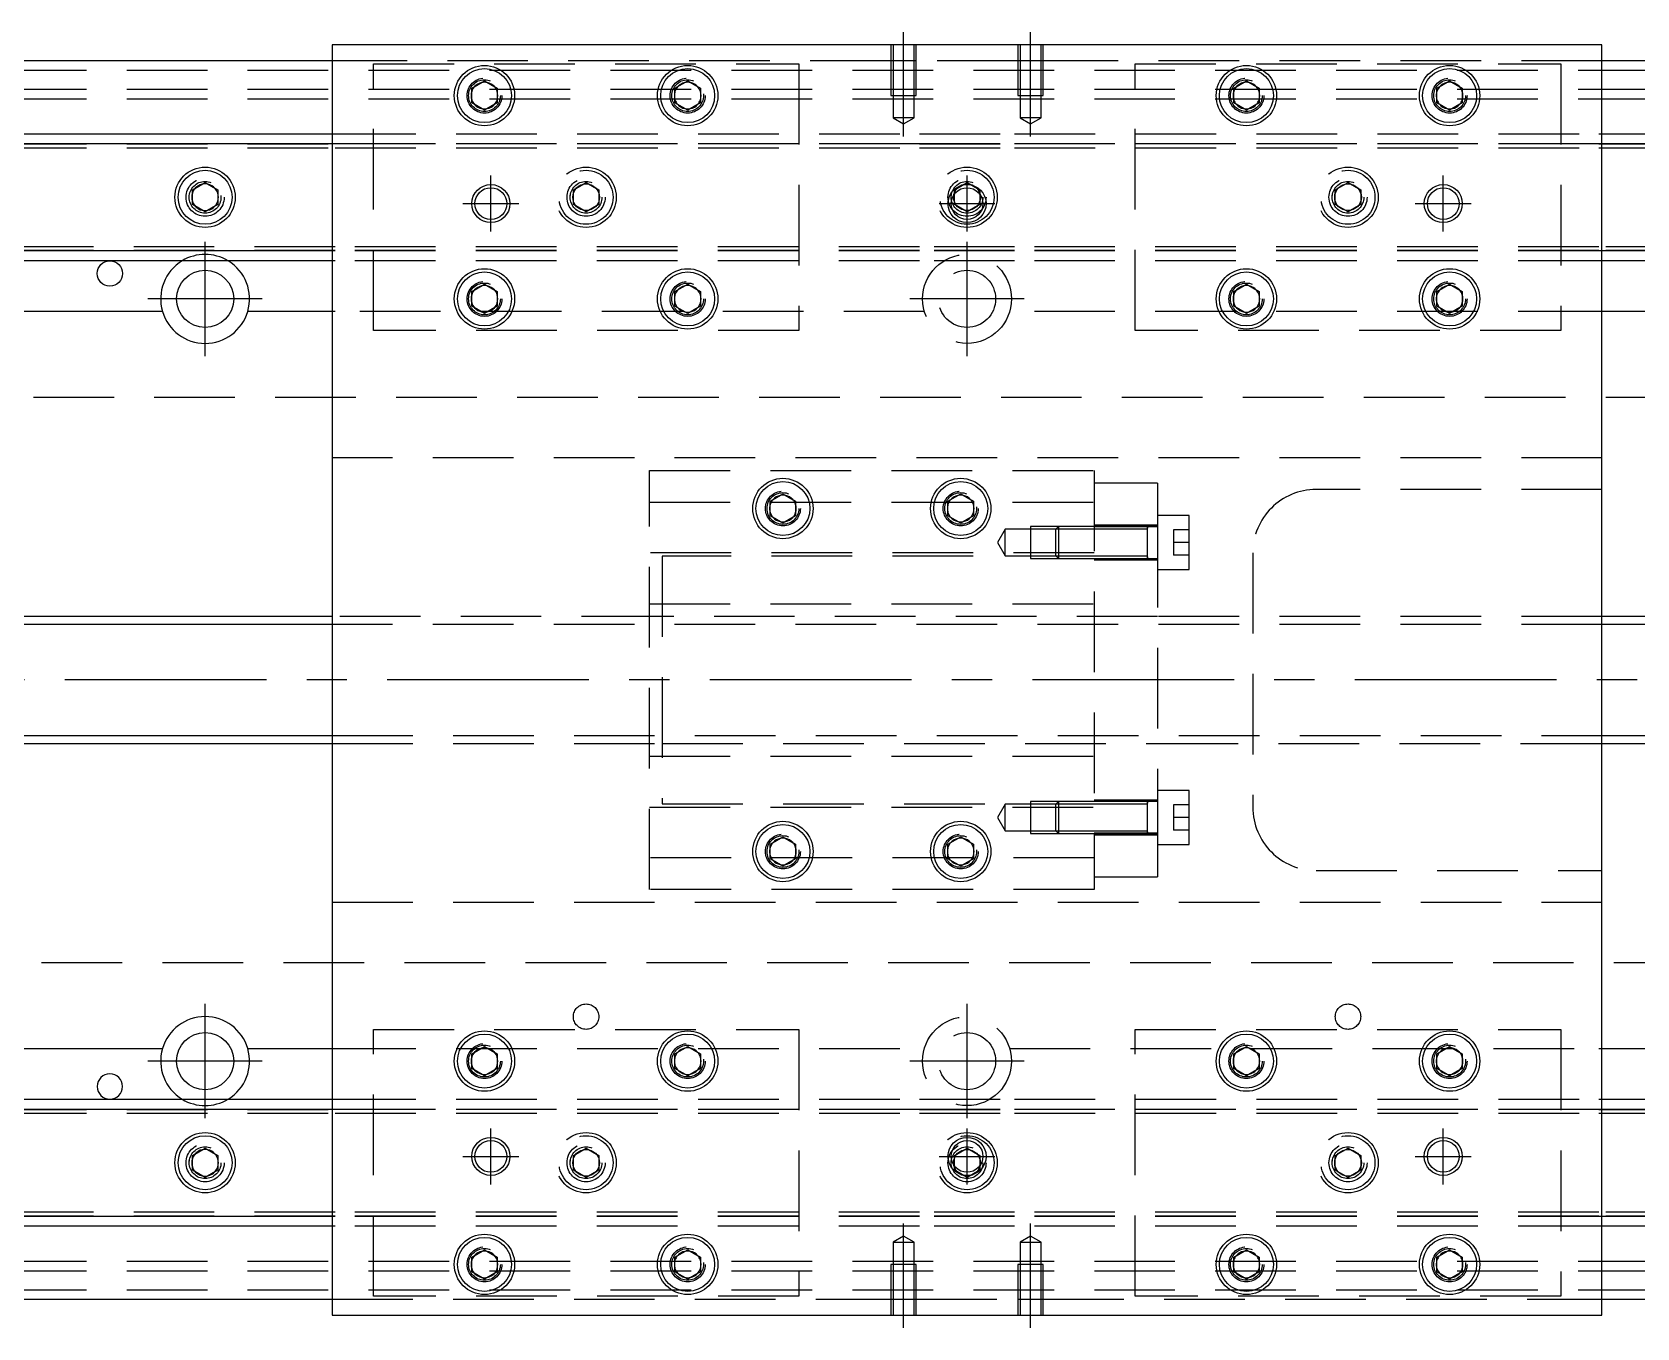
# Model space of a CAD drawing. Extents: x -20 to 981, y -283 to 102.
# Drawn here: x 232.7 to 485.5, y -102 to 102 of the extents above; entities that cross this region are included whole.
import ezdxf

# ---------------------------------------------------------------- set-up
doc = ezdxf.new("R2010")
doc.units = 0
doc.linetypes.add('CENTER', pattern=[50.8, 31.75, -6.35, 6.35, -6.35])
doc.linetypes.add('DASHED', pattern=[19.05, 12.7, -6.35])
doc.layers.get('0').update_dxf_attribs({"linetype": 'CONTINUOUS'})
doc.layers.add('CENTER', color=1, linetype='CENTER')

msp = doc.modelspace()

# ---------------------------------------------------------------- linework, layer by layer
at = {"color": 7, "linetype": 'CONTINUOUS'}
for p, q in [((480, 100), (280, 100)), ((280, 100), (280, -100)), ((480, -100), (480, 100)), ((280, 97.5), (0, 97.5)), ((760, 97.5), (480, 97.5)), ((302, 93.1547), (304, 94.309402)), ((304, 94.309402), (306, 93.1547)), ((334, 93.1547), (336, 94.309402)), ((336, 94.309402), (338, 93.1547)), ((422, 93.1547), (424, 94.309402)), ((424, 94.309402), (426, 93.1547)), ((454, 93.1547), (456, 94.309402)), ((456, 94.309402), (458, 93.1547)), ((302, 90.8453), (302, 93.1547)), ((306, 93.1547), (306, 90.8453)), ((334, 90.8453), (334, 93.1547)), ((338, 93.1547), (338, 90.8453)), ((422, 90.8453), (422, 93.1547)), ((426, 93.1547), (426, 90.8453)), ((454, 90.8453), (454, 93.1547)), ((458, 93.1547), (458, 90.8453)), ((304, 89.690598), (302, 90.8453)), ((306, 90.8453), (304, 89.690598)), ((336, 89.690598), (334, 90.8453)), ((338, 90.8453), (336, 89.690598)), ((424, 89.690598), (422, 90.8453)), ((426, 90.8453), (424, 89.690598)), ((456, 89.690598), (454, 90.8453)), ((458, 90.8453), (456, 89.690598)), ((0, 86), (280, 86)), ((480, 86), (760, 86)), ((0, 84.460392), (280, 84.460392)), ((480, 84.460392), (760, 84.460392)), ((258, 77.1547), (260, 78.309402)), ((258, 74.8453), (258, 77.1547)), ((260, 78.309402), (262, 77.1547)), ((262, 77.1547), (262, 74.8453)), ((260, 73.690598), (258, 74.8453)), ((262, 74.8453), (260, 73.690598)), ((280, 67.539608), (0, 67.539608)), ((280, 66), (0, 66)), ((760, 67.539608), (480, 67.539608)), ((760, 66), (480, 66)), ((302, 61.1547), (304, 62.309402)), ((302, 58.8453), (302, 61.1547)), ((304, 62.309402), (306, 61.1547)), ((306, 61.1547), (306, 58.8453)), ((334, 61.1547), (336, 62.309402)), ((334, 58.8453), (334, 61.1547)), ((336, 62.309402), (338, 61.1547)), ((338, 61.1547), (338, 58.8453)), ((422, 61.1547), (424, 62.309402)), ((422, 58.8453), (422, 61.1547)), ((424, 62.309402), (426, 61.1547)), ((426, 61.1547), (426, 58.8453)), ((454, 61.1547), (456, 62.309402)), ((454, 58.8453), (454, 61.1547)), ((456, 62.309402), (458, 61.1547)), ((458, 61.1547), (458, 58.8453)), ((304, 57.690598), (302, 58.8453)), ((306, 58.8453), (304, 57.690598)), ((336, 57.690598), (334, 58.8453)), ((338, 58.8453), (336, 57.690598)), ((424, 57.690598), (422, 58.8453)), ((426, 58.8453), (424, 57.690598)), ((456, 57.690598), (454, 58.8453)), ((458, 58.8453), (456, 57.690598)), ((253.291796, 58), (146.708204, 58)), ((280, 58), (266.708204, 58)), ((493.291796, 58), (480, 58)), ((349, 28.1547), (351, 29.309402)), ((349, 25.8453), (349, 28.1547)), ((351, 29.309402), (353, 28.1547)), ((353, 28.1547), (353, 25.8453)), ((377, 28.1547), (379, 29.309402)), ((377, 25.8453), (377, 28.1547)), ((379, 29.309402), (381, 28.1547)), ((381, 28.1547), (381, 25.8453)), ((351, 24.690598), (349, 25.8453)), ((353, 25.8453), (351, 24.690598)), ((379, 24.690598), (377, 25.8453)), ((381, 25.8453), (379, 24.690598)), ((280, 10), (28, 10)), ((703, 10), (480, 10)), ((28, -10), (280, -10)), ((480, -10), (703, -10)), ((408.4, -19.550636), (408.4, -19.15063)), ((349, -25.8453), (351, -24.690598)), ((351, -24.690598), (353, -25.8453)), ((377, -25.8453), (379, -24.690598)), ((379, -24.690598), (381, -25.8453)), ((408.4, -24.15064), (408.4, -23.750636)), ((349, -28.1547), (349, -25.8453)), ((353, -25.8453), (353, -28.1547)), ((377, -28.1547), (377, -25.8453)), ((381, -25.8453), (381, -28.1547)), ((351, -29.309402), (349, -28.1547)), ((353, -28.1547), (351, -29.309402)), ((379, -29.309402), (377, -28.1547)), ((381, -28.1547), (379, -29.309402)), ((146.708204, -58), (253.291796, -58)), ((266.708204, -58), (280, -58)), ((302, -58.8453), (304, -57.690598)), ((304, -57.690598), (306, -58.8453)), ((334, -58.8453), (336, -57.690598)), ((336, -57.690598), (338, -58.8453)), ((422, -58.8453), (424, -57.690598)), ((424, -57.690598), (426, -58.8453)), ((454, -58.8453), (456, -57.690598)), ((456, -57.690598), (458, -58.8453)), ((480, -58), (493.291796, -58)), ((302, -61.1547), (302, -58.8453)), ((306, -58.8453), (306, -61.1547)), ((334, -61.1547), (334, -58.8453)), ((338, -58.8453), (338, -61.1547)), ((422, -61.1547), (422, -58.8453)), ((426, -58.8453), (426, -61.1547)), ((454, -61.1547), (454, -58.8453)), ((458, -58.8453), (458, -61.1547)), ((304, -62.309402), (302, -61.1547)), ((306, -61.1547), (304, -62.309402)), ((336, -62.309402), (334, -61.1547)), ((338, -61.1547), (336, -62.309402)), ((424, -62.309402), (422, -61.1547)), ((426, -61.1547), (424, -62.309402)), ((456, -62.309402), (454, -61.1547)), ((458, -61.1547), (456, -62.309402)), ((0, -66), (280, -66)), ((0, -67.539608), (280, -67.539608)), ((480, -66), (760, -66)), ((480, -67.539608), (760, -67.539608)), ((258, -74.8453), (260, -73.690598)), ((258, -77.1547), (258, -74.8453)), ((260, -73.690598), (262, -74.8453)), ((262, -74.8453), (262, -77.1547)), ((260, -78.309402), (258, -77.1547)), ((262, -77.1547), (260, -78.309402)), ((280, -84.460392), (0, -84.460392)), ((760, -84.460392), (480, -84.460392)), ((280, -86), (0, -86)), ((760, -86), (480, -86)), ((302, -90.8453), (304, -89.690598)), ((302, -93.1547), (302, -90.8453)), ((304, -89.690598), (306, -90.8453)), ((306, -90.8453), (306, -93.1547)), ((334, -90.8453), (336, -89.690598)), ((334, -93.1547), (334, -90.8453)), ((336, -89.690598), (338, -90.8453)), ((338, -90.8453), (338, -93.1547)), ((422, -90.8453), (424, -89.690598)), ((422, -93.1547), (422, -90.8453)), ((424, -89.690598), (426, -90.8453)), ((426, -90.8453), (426, -93.1547)), ((454, -90.8453), (456, -89.690598)), ((454, -93.1547), (454, -90.8453)), ((456, -89.690598), (458, -90.8453)), ((458, -90.8453), (458, -93.1547)), ((304, -94.309402), (302, -93.1547)), ((306, -93.1547), (304, -94.309402)), ((336, -94.309402), (334, -93.1547)), ((338, -93.1547), (336, -94.309402)), ((424, -94.309402), (422, -93.1547)), ((426, -93.1547), (424, -94.309402)), ((456, -94.309402), (454, -93.1547)), ((458, -93.1547), (456, -94.309402)), ((0, -97.5), (280, -97.5)), ((480, -97.5), (760, -97.5)), ((280, -100), (480, -100))]:
    msp.add_line(p, q, dxfattribs=at)
at = {"color": 3, "linetype": 'DASHED'}
for p, q in [((368.000006, 100), (368.000006, 92)), ((368.35, 100), (368.35, 92)), ((371.65, 92), (371.65, 100)), ((371.999994, 92), (371.999994, 100)), ((388.000006, 100), (388.000006, 92)), ((388.35, 100), (388.35, 92)), ((391.65, 92), (391.65, 100)), ((391.999994, 92), (391.999994, 100)), ((368.000006, 97.5), (280, 97.5)), ((286.5, 97), (353.5, 97)), ((286.5, 55), (286.5, 97)), ((353.5, 97), (353.5, 55)), ((371.999994, 97.5), (368.000006, 97.5)), ((388.000006, 97.5), (371.999994, 97.5)), ((391.999994, 97.5), (388.000006, 97.5)), ((480, 97.5), (391.999994, 97.5)), ((406.5, 55), (406.5, 97)), ((406.5, 97), (473.5, 97)), ((473.5, 97), (473.5, 55)), ((0, 96), (760, 96)), ((0, 93), (760, 93)), ((0, 91.5), (760, 91.5)), ((301.5, 92), (301.512884, 92.253488)), ((338.483582, 92.286038), (338.5, 92)), ((368.000006, 92), (371.999994, 92)), ((368.35, 92), (368.35, 88.5)), ((371.65, 88.5), (371.65, 92)), ((388.000006, 92), (391.999994, 92)), ((388.35, 92), (388.35, 88.5)), ((391.65, 88.5), (391.65, 92)), ((421.5, 92), (421.518502, 92.303588)), ((453.5, 92), (453.512884, 92.253488)), ((371.65, 88.5), (368.35, 88.5)), ((368.35, 88.5), (370, 87.547372)), ((370, 87.547372), (371.65, 88.5)), ((391.65, 88.5), (388.35, 88.5)), ((388.35, 88.5), (390, 87.547372)), ((390, 87.547372), (391.65, 88.5)), ((280, 86), (280.5, 86)), ((280.5, 86), (372.5, 86)), ((372.5, 86), (387.5, 86)), ((387.5, 86), (479.5, 86)), ((479.5, 86), (480, 86)), ((0, 84.403994), (280.5, 84.403994)), ((0, 83.8), (280.5, 83.8)), ((280, 84.460392), (280.5, 84.460392)), ((280.5, 84.460392), (372.5, 84.460392)), ((372.5, 84.403994), (280.5, 84.403994)), ((280.5, 83.8), (372.5, 83.8)), ((372.5, 84.460392), (387.5, 84.460392)), ((372.5, 84.403994), (387.5, 84.403994)), ((372.5, 83.8), (387.5, 83.8)), ((387.5, 84.460392), (479.5, 84.460392)), ((479.5, 84.403994), (387.5, 84.403994)), ((387.5, 83.8), (479.5, 83.8)), ((479.5, 84.460392), (480, 84.460392)), ((479.5, 84.403994), (760, 84.403994)), ((479.5, 83.8), (760, 83.8)), ((262.483582, 76.286038), (262.5, 76)), ((317.5, 76), (317.534018, 76.411016)), ((318, 77.1547), (320, 78.309402)), ((318, 74.8453), (318, 77.1547)), ((320, 78.309402), (322, 77.1547)), ((322, 77.1547), (322, 74.8453)), ((377.5, 76), (377.534018, 76.411016)), ((378, 77.1547), (380, 78.309402)), ((378, 74.8453), (378, 77.1547)), ((380, 78.309402), (382, 77.1547)), ((382, 77.1547), (382, 74.8453)), ((437.5, 76), (437.534018, 76.411016)), ((438, 77.1547), (440, 78.309402)), ((438, 74.8453), (438, 77.1547)), ((440, 78.309402), (442, 77.1547)), ((442, 77.1547), (442, 74.8453)), ((320, 73.690598), (318, 74.8453)), ((322, 74.8453), (320, 73.690598)), ((380, 73.690598), (378, 74.8453)), ((382, 74.8453), (380, 73.690598)), ((440, 73.690598), (438, 74.8453)), ((442, 74.8453), (440, 73.690598)), ((280.5, 68.2), (0, 68.2)), ((280.5, 67.596006), (0, 67.596006)), ((280.5, 67.539608), (280, 67.539608)), ((280.5, 66), (280, 66)), ((372.5, 68.2), (280.5, 68.2)), ((372.5, 67.596006), (280.5, 67.596006)), ((372.5, 67.539608), (280.5, 67.539608)), ((372.5, 66), (280.5, 66)), ((387.5, 68.2), (372.5, 68.2)), ((387.5, 67.596006), (372.5, 67.596006)), ((387.5, 67.539608), (372.5, 67.539608)), ((387.5, 66), (372.5, 66)), ((479.5, 68.2), (387.5, 68.2)), ((479.5, 67.596006), (387.5, 67.596006)), ((479.5, 67.539608), (387.5, 67.539608)), ((479.5, 66), (387.5, 66)), ((760, 68.2), (479.5, 68.2)), ((760, 67.596006), (479.5, 67.596006)), ((480, 67.539608), (479.5, 67.539608)), ((480, 66), (479.5, 66)), ((301.5, 60), (301.512884, 60.253488)), ((333.5, 60), (333.512884, 60.253488)), ((421.5, 60), (421.518502, 60.303588)), ((453.5, 60), (453.512884, 60.253488)), ((280.5, 58), (280, 58)), ((373.291796, 58), (280.5, 58)), ((479.5, 58), (386.708204, 58)), ((480, 58), (479.5, 58)), ((353.5, 55), (286.5, 55)), ((473.5, 55), (406.5, 55)), ((760, 44.5), (5.640312, 44.5)), ((480, 35), (280, 35)), ((330, -33), (330, 33)), ((330, 33), (400, 33)), ((400, 33), (400, -33)), ((410, 31), (400, 31)), ((410, 31), (410, 24.098756)), ((330, 28), (400, 28)), ((480, 30), (435, 30)), ((348.5, 27), (348.518502, 27.303588)), ((381.483582, 27.286038), (381.5, 27)), ((415, 25.900636), (410, 25.900636)), ((415, 17.400636), (415, 25.900636)), ((386, 23.750636), (384.787564, 21.650636)), ((386, 19.550636), (386, 23.750636)), ((390, 23.750636), (386, 23.750636)), ((390, 24.15063), (390, 19.15064)), ((394.39998, 24.15063), (390, 24.15063)), ((393.99998, 23.750636), (390, 23.750636)), ((394.4, 24.150636), (394, 23.750636)), ((394, 19.550636), (394, 23.750636)), ((400, 23.750636), (394, 23.750636)), ((394.4, 24.150636), (394.4, 19.150636)), ((400, 24.150636), (394.4, 24.150636)), ((400, 24.15063), (394.4, 24.15063)), ((410, 24.400636), (400, 24.400636)), ((410, 24.098756), (400, 24.098756)), ((408.405, 24.150636), (400.00002, 24.150636)), ((408.4, 23.750636), (400.00002, 23.750636)), ((410, 24.150636), (408.395, 24.150636)), ((408.4, 23.893236), (408.4, 24.150636)), ((408.4, 24.150636), (408.4, 23.893186)), ((408.4, 19.408084), (408.4, 23.893236)), ((410, 24.098756), (410, -24.098756)), ((412.5, 23.650636), (412.5, 21.650636)), ((415, 23.650636), (412.5, 23.650636)), ((384.787564, 21.650636), (386, 19.550636)), ((412.5, 21.650636), (412.5, 19.650636)), ((415, 21.650636), (412.5, 21.650636)), ((400, 20), (330, 20)), ((332, 19.5), (332, -19.5)), ((400, 19.5), (332, 19.5)), ((386, 19.550636), (390, 19.550636)), ((390, 19.550636), (393.99998, 19.550636)), ((390, 19.15064), (394.39998, 19.15064)), ((394, 19.550636), (394.4, 19.150636)), ((394, 19.550636), (400, 19.550636)), ((394.4, 19.15064), (400, 19.15064)), ((394.4, 19.150636), (400, 19.150636)), ((400, 18.900636), (410, 18.900636)), ((400.00002, 19.550636), (408.4, 19.550636)), ((400.00002, 19.150636), (408.405, 19.150636)), ((408.395, 19.150636), (410, 19.150636)), ((408.4, 19.408102), (408.4, 19.150636)), ((408.4, 19.150636), (408.4, 19.408084)), ((415, 19.650636), (412.5, 19.650636)), ((425, 20), (425, -20)), ((410, 17.400636), (415, 17.400636)), ((330, 12), (400, 12)), ((331.99998, 10), (280, 10)), ((480, 8.75), (280, 8.75)), ((410, 10), (332, 10)), ((480, 10), (410.00002, 10)), ((280, -8.75), (480, -8.75)), ((280, -10), (331.99998, -10)), ((332, -10), (410, -10)), ((410.00002, -10), (480, -10)), ((330, -12), (400, -12)), ((415, -17.400636), (410, -17.400636)), ((415, -25.900636), (415, -17.400636)), ((330, -20), (400, -20)), ((332, -19.5), (400, -19.5)), ((386, -19.550636), (384.787564, -21.650636)), ((386, -23.750636), (386, -19.550636)), ((390, -19.550636), (386, -19.550636)), ((390, -19.15064), (390, -24.15063)), ((394.39998, -19.15064), (390, -19.15064)), ((393.99998, -19.550636), (390, -19.550636)), ((394.4, -19.150636), (394, -19.550636)), ((394, -23.750636), (394, -19.550636)), ((400, -19.550636), (394, -19.550636)), ((394.4, -19.150636), (394.4, -24.150636)), ((400, -19.150636), (394.4, -19.150636)), ((400, -19.15064), (394.4, -19.15064)), ((410, -18.900636), (400, -18.900636)), ((408.405, -19.150636), (400.00002, -19.150636)), ((408.4, -19.550636), (400.00002, -19.550636)), ((410, -19.150636), (408.395, -19.150636)), ((408.4, -19.408034), (408.4, -19.150636)), ((408.4, -19.150636), (408.4, -19.408084)), ((408.4, -23.893186), (408.4, -19.408034)), ((412.5, -19.650636), (412.5, -21.650636)), ((415, -19.650636), (412.5, -19.650636)), ((384.787564, -21.650636), (386, -23.750636)), ((412.5, -21.650636), (412.5, -23.650636)), ((415, -21.650636), (412.5, -21.650636)), ((386, -23.750636), (390, -23.750636)), ((390, -23.750636), (393.99998, -23.750636)), ((390, -24.15063), (394.39998, -24.15063)), ((394, -23.750636), (394.4, -24.150636)), ((394, -23.750636), (400, -23.750636)), ((394.4, -24.15063), (400, -24.15063)), ((394.4, -24.150636), (400, -24.150636)), ((410, -24.098756), (400, -24.098756)), ((410, -24.098756), (400, -24.098756)), ((400, -24.400636), (410, -24.400636)), ((400.00002, -23.750636), (408.4, -23.750636)), ((400.00002, -24.150636), (408.405, -24.150636)), ((408.395, -24.150636), (410, -24.150636)), ((408.4, -23.893168), (408.4, -24.150636)), ((408.4, -24.150636), (408.4, -23.893186)), ((410, -24.098756), (410, -31)), ((415, -23.650636), (412.5, -23.650636)), ((353.483582, -26.713962), (353.5, -27)), ((381.483582, -26.713962), (381.5, -27)), ((410, -25.900636), (415, -25.900636)), ((400, -28), (330, -28)), ((435, -30), (480, -30)), ((400, -31), (410, -31)), ((280, -35), (480, -35)), ((400, -33), (330, -33)), ((5.640312, -44.5), (760, -44.5)), ((286.5, -55), (353.5, -55)), ((286.5, -97), (286.5, -55)), ((353.5, -55), (353.5, -97)), ((406.5, -97), (406.5, -55)), ((406.5, -55), (473.5, -55)), ((473.5, -55), (473.5, -97)), ((280, -58), (280.5, -58)), ((280.5, -58), (373.291796, -58)), ((386.708204, -58), (479.5, -58)), ((479.5, -58), (480, -58)), ((301.5, -60), (301.512884, -59.746512)), ((338.483582, -59.713962), (338.5, -60)), ((421.5, -60), (421.518502, -59.696412)), ((458.483582, -59.713962), (458.5, -60)), ((0, -67.596006), (280.5, -67.596006)), ((0, -68.2), (280.5, -68.2)), ((280, -66), (280.5, -66)), ((280, -67.539608), (280.5, -67.539608)), ((280.5, -66), (372.5, -66)), ((280.5, -67.539608), (372.5, -67.539608)), ((372.5, -67.596006), (280.5, -67.596006)), ((280.5, -68.2), (372.5, -68.2)), ((372.5, -66), (387.5, -66)), ((372.5, -67.539608), (387.5, -67.539608)), ((372.5, -67.596006), (387.5, -67.596006)), ((372.5, -68.2), (387.5, -68.2)), ((387.5, -66), (479.5, -66)), ((387.5, -67.539608), (479.5, -67.539608)), ((479.5, -67.596006), (387.5, -67.596006)), ((387.5, -68.2), (479.5, -68.2)), ((479.5, -66), (480, -66)), ((479.5, -67.539608), (480, -67.539608)), ((479.5, -67.596006), (760, -67.596006)), ((479.5, -68.2), (760, -68.2)), ((257.5, -76), (257.534018, -75.588984)), ((317.5, -76), (317.534018, -75.588984)), ((318, -74.8453), (320, -73.690598)), ((318, -77.1547), (318, -74.8453)), ((320, -73.690598), (322, -74.8453)), ((322, -74.8453), (322, -77.1547)), ((377.5, -76), (377.534018, -75.588984)), ((378, -74.8453), (380, -73.690598)), ((378, -77.1547), (378, -74.8453)), ((380, -73.690598), (382, -74.8453)), ((382, -74.8453), (382, -77.1547)), ((437.5, -76), (437.534018, -75.588984)), ((438, -74.8453), (440, -73.690598)), ((438, -77.1547), (438, -74.8453)), ((440, -73.690598), (442, -74.8453)), ((442, -74.8453), (442, -77.1547)), ((320, -78.309402), (318, -77.1547)), ((322, -77.1547), (320, -78.309402)), ((380, -78.309402), (378, -77.1547)), ((382, -77.1547), (380, -78.309402)), ((440, -78.309402), (438, -77.1547)), ((442, -77.1547), (440, -78.309402)), ((280.5, -83.8), (0, -83.8)), ((280.5, -84.403994), (0, -84.403994)), ((280.5, -84.460392), (280, -84.460392)), ((372.5, -83.8), (280.5, -83.8)), ((372.5, -84.403994), (280.5, -84.403994)), ((372.5, -84.460392), (280.5, -84.460392)), ((387.5, -83.8), (372.5, -83.8)), ((387.5, -84.403994), (372.5, -84.403994)), ((387.5, -84.460392), (372.5, -84.460392)), ((479.5, -83.8), (387.5, -83.8)), ((479.5, -84.403994), (387.5, -84.403994)), ((479.5, -84.460392), (387.5, -84.460392)), ((760, -83.8), (479.5, -83.8)), ((760, -84.403994), (479.5, -84.403994)), ((480, -84.460392), (479.5, -84.460392)), ((280.5, -86), (280, -86)), ((372.5, -86), (280.5, -86)), ((370, -87.547372), (368.35, -88.5)), ((371.65, -88.5), (370, -87.547372)), ((387.5, -86), (372.5, -86)), ((479.5, -86), (387.5, -86)), ((390, -87.547372), (388.35, -88.5)), ((391.65, -88.5), (390, -87.547372)), ((480, -86), (479.5, -86)), ((368.35, -88.5), (371.65, -88.5)), ((368.35, -88.5), (368.35, -92)), ((371.65, -92), (371.65, -88.5)), ((388.35, -88.5), (391.65, -88.5)), ((388.35, -88.5), (388.35, -92)), ((391.65, -92), (391.65, -88.5)), ((0, -91.5), (760, -91.5)), ((0, -93), (760, -93)), ((301.5, -92), (301.512884, -91.746512)), ((338.483582, -91.713962), (338.5, -92)), ((371.999994, -92), (368.000006, -92)), ((368.000006, -92), (368.000006, -100)), ((368.35, -92), (368.35, -100)), ((371.65, -100), (371.65, -92)), ((371.999994, -100), (371.999994, -92)), ((391.999994, -92), (388.000006, -92)), ((388.000006, -92), (388.000006, -100)), ((388.35, -92), (388.35, -100)), ((391.65, -100), (391.65, -92)), ((391.999994, -100), (391.999994, -92)), ((421.5, -92), (421.518502, -91.696412)), ((458.483582, -91.713962), (458.5, -92)), ((0, -96), (760, -96)), ((280, -97.5), (368.000006, -97.5)), ((353.5, -97), (286.5, -97)), ((368.000006, -97.5), (371.999994, -97.5)), ((371.999994, -97.5), (388.000006, -97.5)), ((388.000006, -97.5), (391.999994, -97.5)), ((391.999994, -97.5), (480, -97.5)), ((473.5, -97), (406.5, -97))]:
    msp.add_line(p, q, dxfattribs=at)
at = {"color": 3, "linetype": 'CONTINUOUS'}
for p, q in [((280, 8.75), (28, 8.75)), ((703, 8.75), (480, 8.75)), ((28, -8.75), (280, -8.75)), ((480, -8.75), (703, -8.75))]:
    msp.add_line(p, q, dxfattribs=at)
at = {"color": 7, "linetype": 'CONTINUOUS'}
for centre, radius in [((304, 92), 4.75), ((304, 92), 4.25), ((336, 92), 4.75), ((336, 92), 4.25), ((424, 92), 4.75), ((424, 92), 4.25), ((456, 92), 4.75), ((456, 92), 4.25), ((260, 76), 4.75), ((260, 76), 4.25), ((305, 75), 2.5), ((320, 76), 2.1), ((380, 75), 3), ((380, 75), 2.5), ((380, 76), 2.1), ((440, 76), 2.1), ((455, 75), 2.5), ((245, 64), 2), ((260, 60), 4.5), ((304, 60), 4.75), ((304, 60), 4.25), ((336, 60), 4.75), ((336, 60), 4.25), ((424, 60), 4.75), ((424, 60), 4.25), ((456, 60), 4.75), ((456, 60), 4.25), ((351, 27), 4.75), ((351, 27), 4.25), ((379, 27), 4.75), ((379, 27), 4.25), ((351, -27), 4.75), ((379, -27), 4.75), ((351, -27), 4.25), ((379, -27), 4.25), ((260, -60), 4.5), ((304, -60), 4.75), ((336, -60), 4.75), ((424, -60), 4.75), ((456, -60), 4.75), ((304, -60), 4.25), ((336, -60), 4.25), ((424, -60), 4.25), ((456, -60), 4.25), ((260, -76), 4.75), ((260, -76), 4.25), ((305, -75), 2.5), ((380, -75), 3), ((380, -75), 2.5), ((455, -75), 2.5), ((320, -76), 2.1), ((380, -76), 2.1), ((440, -76), 2.1), ((304, -92), 4.75), ((304, -92), 4.25), ((336, -92), 4.75), ((336, -92), 4.25), ((424, -92), 4.75), ((424, -92), 4.25), ((456, -92), 4.75), ((456, -92), 4.25)]:
    msp.add_circle(centre, radius, dxfattribs=at)
at = {"color": 3, "linetype": 'DASHED'}
for centre, radius in [((304, 92), 2.75), ((304, 92), 2.5), ((336, 92), 2.75), ((336, 92), 2.5), ((424, 92), 2.75), ((424, 92), 2.5), ((456, 92), 2.75), ((456, 92), 2.5), ((260, 76), 3), ((260, 76), 2.5), ((320, 76), 4.75), ((320, 76), 4.25), ((320, 76), 3), ((320, 76), 2.5), ((380, 76), 4.75), ((380, 76), 4.25), ((380, 76), 3), ((380, 76), 2.5), ((440, 76), 4.75), ((440, 76), 4.25), ((440, 76), 3), ((440, 76), 2.5), ((380, 60), 7), ((380, 60), 4.5), ((304, 60), 2.75), ((304, 60), 2.5), ((336, 60), 2.75), ((336, 60), 2.5), ((424, 60), 2.75), ((424, 60), 2.5), ((456, 60), 2.75), ((456, 60), 2.5), ((351, 27), 2.75), ((351, 27), 2.5), ((379, 27), 2.75), ((379, 27), 2.5), ((351, -27), 2.75), ((351, -27), 2.5), ((379, -27), 2.75), ((379, -27), 2.5), ((320, -53), 2), ((380, -60), 7), ((440, -53), 2), ((380, -60), 4.5), ((304, -60), 2.75), ((304, -60), 2.5), ((336, -60), 2.75), ((336, -60), 2.5), ((424, -60), 2.75), ((424, -60), 2.5), ((456, -60), 2.75), ((456, -60), 2.5), ((260, -76), 3), ((320, -76), 4.75), ((320, -76), 4.25), ((320, -76), 3), ((380, -76), 4.75), ((380, -76), 4.25), ((380, -76), 3), ((440, -76), 4.75), ((440, -76), 4.25), ((440, -76), 3), ((260, -76), 2.5), ((320, -76), 2.5), ((380, -76), 2.5), ((440, -76), 2.5), ((304, -92), 2.75), ((304, -92), 2.5), ((336, -92), 2.75), ((336, -92), 2.5), ((424, -92), 2.75), ((424, -92), 2.5), ((456, -92), 2.75), ((456, -92), 2.5)]:
    msp.add_circle(centre, radius, dxfattribs=at)
at = {"color": 3, "linetype": 'CONTINUOUS'}
for centre in [(305, 75), (455, 75), (305, -75), (455, -75)]:
    msp.add_circle(centre, 3, dxfattribs=at)
at = {"color": 7, "linetype": 'CONTINUOUS'}
for centre, radius, start, end in [((304, 92), 2.1, 102.24721, 137.75279), ((304, 92), 2.1, 77.75279, 102.24721), ((304, 92), 2.1, 42.24721, 77.75279), ((336, 92), 2.1, 102.24721, 137.75279), ((336, 92), 2.1, 77.75279, 102.24721), ((336, 92), 2.1, 42.24721, 77.75279), ((424, 92), 2.1, 102.24721, 137.75279), ((424, 92), 2.1, 77.75279, 102.24721), ((424, 92), 2.1, 42.24721, 77.75279), ((456, 92), 2.1, 102.24721, 137.75279), ((456, 92), 2.1, 77.75279, 102.24721), ((456, 92), 2.1, 42.24721, 77.75279), ((304, 92), 2.1, 162.24721, 180), ((304, 92), 2.1, 180, 197.75279), ((304, 92), 2.1, 137.75279, 162.24721), ((304, 92), 2.1, 197.75279, 222.24721), ((304, 92), 2.1, 17.75279, 42.24721), ((304, 92), 2.1, 317.75279, 342.24721), ((304, 92), 2.1, 342.24721, 17.75279), ((336, 92), 2.1, 162.24721, 180), ((336, 92), 2.1, 180, 197.75279), ((336, 92), 2.1, 137.75279, 162.24721), ((336, 92), 2.1, 197.75279, 222.24721), ((336, 92), 2.1, 17.75279, 42.24721), ((336, 92), 2.1, 317.75279, 342.24721), ((336, 92), 2.1, 342.24721, 17.75279), ((424, 92), 2.1, 162.24721, 180), ((424, 92), 2.1, 180, 197.75279), ((424, 92), 2.1, 137.75279, 162.24721), ((424, 92), 2.1, 197.75279, 222.24721), ((424, 92), 2.1, 17.75279, 42.24721), ((424, 92), 2.1, 317.75279, 342.24721), ((424, 92), 2.1, 342.24721, 17.75279), ((456, 92), 2.1, 162.24721, 180), ((456, 92), 2.1, 180, 197.75279), ((456, 92), 2.1, 137.75279, 162.24721), ((456, 92), 2.1, 197.75279, 222.24721), ((456, 92), 2.1, 17.75279, 42.24721), ((456, 92), 2.1, 317.75279, 342.24721), ((456, 92), 2.1, 342.24721, 17.75279), ((304, 92), 2.1, 222.24721, 257.75279), ((304, 92), 2.1, 257.75279, 282.24721), ((304, 92), 2.1, 282.24721, 317.75279), ((336, 92), 2.1, 222.24721, 257.75279), ((336, 92), 2.1, 257.75279, 282.24721), ((336, 92), 2.1, 282.24721, 317.75279), ((424, 92), 2.1, 222.24721, 257.75279), ((424, 92), 2.1, 257.75279, 282.24721), ((424, 92), 2.1, 282.24721, 317.75279), ((456, 92), 2.1, 222.24721, 257.75279), ((456, 92), 2.1, 257.75279, 282.24721), ((456, 92), 2.1, 282.24721, 317.75279), ((260, 76), 2.1, 162.24721, 180), ((260, 76), 2.1, 180, 197.75279), ((260, 76), 2.1, 137.75279, 162.24721), ((260, 76), 2.1, 102.24721, 137.75279), ((260, 76), 2.1, 77.75279, 102.24721), ((260, 76), 2.1, 42.24721, 77.75279), ((260, 76), 2.1, 17.75279, 42.24721), ((260, 76), 2.1, 342.24721, 17.75279), ((260, 76), 2.1, 197.75279, 222.24721), ((260, 76), 2.1, 222.24721, 257.75279), ((260, 76), 2.1, 257.75279, 282.24721), ((260, 76), 2.1, 282.24721, 317.75279), ((260, 76), 2.1, 317.75279, 342.24721), ((260, 60), 7, 121.002719, 196.60155), ((260, 60), 7, 343.39845, 58.997281), ((304, 60), 2.1, 137.75279, 162.24721), ((304, 60), 2.1, 102.24721, 137.75279), ((304, 60), 2.1, 77.75279, 102.24721), ((304, 60), 2.1, 42.24721, 77.75279), ((304, 60), 2.1, 17.75279, 42.24721), ((336, 60), 2.1, 137.75279, 162.24721), ((336, 60), 2.1, 102.24721, 137.75279), ((336, 60), 2.1, 77.75279, 102.24721), ((336, 60), 2.1, 42.24721, 77.75279), ((336, 60), 2.1, 17.75279, 42.24721), ((424, 60), 2.1, 137.75279, 162.24721), ((424, 60), 2.1, 102.24721, 137.75279), ((424, 60), 2.1, 77.75279, 102.24721), ((424, 60), 2.1, 42.24721, 77.75279), ((424, 60), 2.1, 17.75279, 42.24721), ((456, 60), 2.1, 137.75279, 162.24721), ((456, 60), 2.1, 102.24721, 137.75279), ((456, 60), 2.1, 77.75279, 102.24721), ((456, 60), 2.1, 42.24721, 77.75279), ((456, 60), 2.1, 17.75279, 42.24721), ((304, 60), 2.1, 162.24721, 180), ((304, 60), 2.1, 180, 197.75279), ((304, 60), 2.1, 197.75279, 222.24721), ((304, 60), 2.1, 222.24721, 257.75279), ((304, 60), 2.1, 282.24721, 317.75279), ((304, 60), 2.1, 317.75279, 342.24721), ((304, 60), 2.1, 342.24721, 17.75279), ((336, 60), 2.1, 162.24721, 180), ((336, 60), 2.1, 180, 197.75279), ((336, 60), 2.1, 197.75279, 222.24721), ((336, 60), 2.1, 222.24721, 257.75279), ((336, 60), 2.1, 282.24721, 317.75279), ((336, 60), 2.1, 317.75279, 342.24721), ((336, 60), 2.1, 342.24721, 17.75279), ((424, 60), 2.1, 162.24721, 180), ((424, 60), 2.1, 180, 197.75279), ((424, 60), 2.1, 197.75279, 222.24721), ((424, 60), 2.1, 222.24721, 257.75279), ((424, 60), 2.1, 282.24721, 317.75279), ((424, 60), 2.1, 317.75279, 342.24721), ((424, 60), 2.1, 342.24721, 17.75279), ((456, 60), 2.1, 162.24721, 180), ((456, 60), 2.1, 180, 197.75279), ((456, 60), 2.1, 197.75279, 222.24721), ((456, 60), 2.1, 222.24721, 257.75279), ((456, 60), 2.1, 282.24721, 317.75279), ((456, 60), 2.1, 317.75279, 342.24721), ((456, 60), 2.1, 342.24721, 17.75279), ((260, 60), 7, 196.60155, 343.39845), ((304, 60), 2.1, 257.75279, 282.24721), ((336, 60), 2.1, 257.75279, 282.24721), ((424, 60), 2.1, 257.75279, 282.24721), ((456, 60), 2.1, 257.75279, 282.24721), ((351, 27), 2.1, 137.75279, 162.24721), ((351, 27), 2.1, 102.24721, 137.75279), ((351, 27), 2.1, 77.75279, 102.24721), ((351, 27), 2.1, 42.24721, 77.75279), ((351, 27), 2.1, 17.75279, 42.24721), ((379, 27), 2.1, 137.75279, 162.24721), ((379, 27), 2.1, 102.24721, 137.75279), ((379, 27), 2.1, 77.75279, 102.24721), ((379, 27), 2.1, 42.24721, 77.75279), ((379, 27), 2.1, 17.75279, 42.24721), ((351, 27), 2.1, 162.24721, 180), ((351, 27), 2.1, 180, 197.75279), ((351, 27), 2.1, 197.75279, 222.24721), ((351, 27), 2.1, 222.24721, 257.75279), ((351, 27), 2.1, 282.24721, 317.75279), ((351, 27), 2.1, 317.75279, 342.24721), ((351, 27), 2.1, 342.24721, 17.75279), ((379, 27), 2.1, 162.24721, 180), ((379, 27), 2.1, 180, 197.75279), ((379, 27), 2.1, 197.75279, 222.24721), ((379, 27), 2.1, 222.24721, 257.75279), ((379, 27), 2.1, 282.24721, 317.75279), ((379, 27), 2.1, 317.75279, 342.24721), ((379, 27), 2.1, 342.24721, 17.75279), ((351, 27), 2.1, 257.75279, 282.24721), ((379, 27), 2.1, 257.75279, 282.24721), ((351, -27), 2.1, 102.24721, 137.75279), ((351, -27), 2.1, 77.75279, 102.24721), ((351, -27), 2.1, 42.24721, 77.75279), ((379, -27), 2.1, 102.24721, 137.75279), ((379, -27), 2.1, 77.75279, 102.24721), ((379, -27), 2.1, 42.24721, 77.75279), ((351, -27), 2.1, 162.24721, 180), ((351, -27), 2.1, 180, 197.75279), ((351, -27), 2.1, 137.75279, 162.24721), ((351, -27), 2.1, 197.75279, 222.24721), ((351, -27), 2.1, 17.75279, 42.24721), ((351, -27), 2.1, 317.75279, 342.24721), ((351, -27), 2.1, 342.24721, 17.75279), ((379, -27), 2.1, 162.24721, 180), ((379, -27), 2.1, 180, 197.75279), ((379, -27), 2.1, 137.75279, 162.24721), ((379, -27), 2.1, 197.75279, 222.24721), ((379, -27), 2.1, 17.75279, 42.24721), ((379, -27), 2.1, 317.75279, 342.24721), ((379, -27), 2.1, 342.24721, 17.75279), ((351, -27), 2.1, 222.24721, 257.75279), ((351, -27), 2.1, 257.75279, 282.24721), ((351, -27), 2.1, 282.24721, 317.75279), ((379, -27), 2.1, 222.24721, 257.75279), ((379, -27), 2.1, 257.75279, 282.24721), ((379, -27), 2.1, 282.24721, 317.75279), ((260, -60), 7, 16.60155, 163.39845), ((260, -60), 7, 163.39845, 238.997281), ((260, -60), 7, 301.002719, 16.60155), ((304, -60), 2.1, 102.24721, 137.75279), ((304, -60), 2.1, 77.75279, 102.24721), ((304, -60), 2.1, 42.24721, 77.75279), ((336, -60), 2.1, 102.24721, 137.75279), ((336, -60), 2.1, 77.75279, 102.24721), ((336, -60), 2.1, 42.24721, 77.75279), ((424, -60), 2.1, 102.24721, 137.75279), ((424, -60), 2.1, 77.75279, 102.24721), ((424, -60), 2.1, 42.24721, 77.75279), ((456, -60), 2.1, 102.24721, 137.75279), ((456, -60), 2.1, 77.75279, 102.24721), ((456, -60), 2.1, 42.24721, 77.75279), ((304, -60), 2.1, 162.24721, 180), ((304, -60), 2.1, 180, 197.75279), ((304, -60), 2.1, 137.75279, 162.24721), ((304, -60), 2.1, 197.75279, 222.24721), ((304, -60), 2.1, 17.75279, 42.24721), ((304, -60), 2.1, 317.75279, 342.24721), ((304, -60), 2.1, 342.24721, 17.75279), ((336, -60), 2.1, 162.24721, 180), ((336, -60), 2.1, 180, 197.75279), ((336, -60), 2.1, 137.75279, 162.24721), ((336, -60), 2.1, 197.75279, 222.24721), ((336, -60), 2.1, 17.75279, 42.24721), ((336, -60), 2.1, 317.75279, 342.24721), ((336, -60), 2.1, 342.24721, 17.75279), ((424, -60), 2.1, 162.24721, 180), ((424, -60), 2.1, 180, 197.75279), ((424, -60), 2.1, 137.75279, 162.24721), ((424, -60), 2.1, 197.75279, 222.24721), ((424, -60), 2.1, 17.75279, 42.24721), ((424, -60), 2.1, 317.75279, 342.24721), ((424, -60), 2.1, 342.24721, 17.75279), ((456, -60), 2.1, 162.24721, 180), ((456, -60), 2.1, 180, 197.75279), ((456, -60), 2.1, 137.75279, 162.24721), ((456, -60), 2.1, 197.75279, 222.24721), ((456, -60), 2.1, 17.75279, 42.24721), ((456, -60), 2.1, 317.75279, 342.24721), ((456, -60), 2.1, 342.24721, 17.75279), ((245, -64), 2, 90, 270), ((245, -64), 2, 270, 90), ((304, -60), 2.1, 222.24721, 257.75279), ((304, -60), 2.1, 257.75279, 282.24721), ((304, -60), 2.1, 282.24721, 317.75279), ((336, -60), 2.1, 222.24721, 257.75279), ((336, -60), 2.1, 257.75279, 282.24721), ((336, -60), 2.1, 282.24721, 317.75279), ((424, -60), 2.1, 222.24721, 257.75279), ((424, -60), 2.1, 257.75279, 282.24721), ((424, -60), 2.1, 282.24721, 317.75279), ((456, -60), 2.1, 222.24721, 257.75279), ((456, -60), 2.1, 257.75279, 282.24721), ((456, -60), 2.1, 282.24721, 317.75279), ((260, -76), 2.1, 162.24721, 180), ((260, -76), 2.1, 137.75279, 162.24721), ((260, -76), 2.1, 102.24721, 137.75279), ((260, -76), 2.1, 77.75279, 102.24721), ((260, -76), 2.1, 42.24721, 77.75279), ((260, -76), 2.1, 17.75279, 42.24721), ((260, -76), 2.1, 342.24721, 17.75279), ((260, -76), 2.1, 180, 197.75279), ((260, -76), 2.1, 197.75279, 222.24721), ((260, -76), 2.1, 222.24721, 257.75279), ((260, -76), 2.1, 257.75279, 282.24721), ((260, -76), 2.1, 282.24721, 317.75279), ((260, -76), 2.1, 317.75279, 342.24721), ((304, -92), 2.1, 137.75279, 162.24721), ((304, -92), 2.1, 102.24721, 137.75279), ((304, -92), 2.1, 77.75279, 102.24721), ((304, -92), 2.1, 42.24721, 77.75279), ((304, -92), 2.1, 17.75279, 42.24721), ((336, -92), 2.1, 137.75279, 162.24721), ((336, -92), 2.1, 102.24721, 137.75279), ((336, -92), 2.1, 77.75279, 102.24721), ((336, -92), 2.1, 42.24721, 77.75279), ((336, -92), 2.1, 17.75279, 42.24721), ((424, -92), 2.1, 137.75279, 162.24721), ((424, -92), 2.1, 102.24721, 137.75279), ((424, -92), 2.1, 77.75279, 102.24721), ((424, -92), 2.1, 42.24721, 77.75279), ((424, -92), 2.1, 17.75279, 42.24721), ((456, -92), 2.1, 137.75279, 162.24721), ((456, -92), 2.1, 102.24721, 137.75279), ((456, -92), 2.1, 77.75279, 102.24721), ((456, -92), 2.1, 42.24721, 77.75279), ((456, -92), 2.1, 17.75279, 42.24721), ((304, -92), 2.1, 162.24721, 180), ((304, -92), 2.1, 180, 197.75279), ((304, -92), 2.1, 197.75279, 222.24721), ((304, -92), 2.1, 222.24721, 257.75279), ((304, -92), 2.1, 282.24721, 317.75279), ((304, -92), 2.1, 317.75279, 342.24721), ((304, -92), 2.1, 342.24721, 17.75279), ((336, -92), 2.1, 162.24721, 180), ((336, -92), 2.1, 180, 197.75279), ((336, -92), 2.1, 197.75279, 222.24721), ((336, -92), 2.1, 222.24721, 257.75279), ((336, -92), 2.1, 282.24721, 317.75279), ((336, -92), 2.1, 317.75279, 342.24721), ((336, -92), 2.1, 342.24721, 17.75279), ((424, -92), 2.1, 162.24721, 180), ((424, -92), 2.1, 180, 197.75279), ((424, -92), 2.1, 197.75279, 222.24721), ((424, -92), 2.1, 222.24721, 257.75279), ((424, -92), 2.1, 282.24721, 317.75279), ((424, -92), 2.1, 317.75279, 342.24721), ((424, -92), 2.1, 342.24721, 17.75279), ((456, -92), 2.1, 162.24721, 180), ((456, -92), 2.1, 180, 197.75279), ((456, -92), 2.1, 197.75279, 222.24721), ((456, -92), 2.1, 222.24721, 257.75279), ((456, -92), 2.1, 282.24721, 317.75279), ((456, -92), 2.1, 317.75279, 342.24721), ((456, -92), 2.1, 342.24721, 17.75279), ((304, -92), 2.1, 257.75279, 282.24721), ((336, -92), 2.1, 257.75279, 282.24721), ((424, -92), 2.1, 257.75279, 282.24721), ((456, -92), 2.1, 257.75279, 282.24721)]:
    msp.add_arc(centre, radius, start, end, dxfattribs=at)
at = {"color": 3, "linetype": 'DASHED'}
for centre, radius, start, end in [((260, 60), 7, 58.997281, 121.002719), ((301, 60), 7, 341.96968, 343.39845), ((435, 20), 10, 90, 180), ((435, -20), 10, 180, 270), ((260, -60), 7, 238.997281, 301.002719)]:
    msp.add_arc(centre, radius, start, end, dxfattribs=at)
at = {"layer": 'CENTER', "color": 1, "linetype": 'CENTER'}
for p, q in [((370, 85.547372), (370, 102)), ((390, 85.547372), (390, 102)), ((305, 70.6), (305, 79.4)), ((380, 70.6), (380, 79.4)), ((455, 70.6), (455, 79.4)), ((300.6, 75), (309.4, 75)), ((375.6, 75), (384.4, 75)), ((450.6, 75), (459.4, 75)), ((260, 51), (260, 69)), ((380, 51), (380, 69)), ((269, 60), (251, 60)), ((389, 60), (371, 60)), ((828.445, 0), (-20, 0)), ((260, -69), (260, -51)), ((380, -69), (380, -51)), ((269, -60), (251, -60)), ((389, -60), (371, -60)), ((305, -79.4), (305, -70.6)), ((380, -79.4), (380, -70.6)), ((455, -79.4), (455, -70.6)), ((300.6, -75), (309.4, -75)), ((375.6, -75), (384.4, -75)), ((450.6, -75), (459.4, -75)), ((370, -102), (370, -85.547372)), ((390, -102), (390, -85.547372))]:
    msp.add_line(p, q, dxfattribs=at)

doc.saveas('drawing.dxf')
